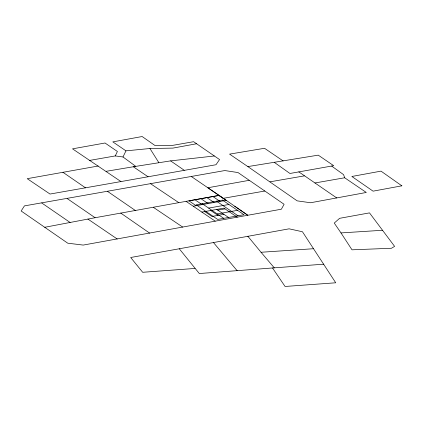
<?xml version="1.0" encoding="UTF-8"?>
<svg xmlns="http://www.w3.org/2000/svg" width="423" height="423" viewBox="0 0 423 423"><rect width="100%" height="100%" fill="white"/><g stroke="black" fill="none" stroke-linecap="round" stroke-linejoin="round"><path stroke-width="0.63" d="M89.655 160.407L115.283 155.928L117.398 151.476L105.026 143.006L72.518 148.843L120.957 181.567L215.984 164.737L219.553 159.55L193.602 141.7L171.696 145.538L154.966 145.507L142.149 136.529L112.825 141.874L125.964 150.852L149.938 148.51L172.901 148.108L196.563 143.757M115.283 155.928L122.987 156.97L125.964 150.852M44.743 227.288L95.096 217.718L219.098 195.41L247.783 215.259L281.369 209.211L284.108 204.293L238.022 172.558L224.819 170.554L24.434 205.89L21.15 210.998L67.759 243.199L83.215 245.076L247.783 215.259L234.691 206.202M274.427 162.453L289.951 173.478L333.694 165.684L318.249 155.151L247.857 166.593L229.562 154.12L264.534 148.288L283.14 160.936M247.857 166.593L297.163 200.856L310.572 202.749L366.292 192.465L344.666 177.771L343.576 174.646L331.669 166.075M179.273 248.766L289.11 228.822L302.45 231.756L335.735 282.786L285.065 286.471L272.512 267.971L199.312 273.533L179.273 248.766L130.686 257.496L142.678 272.29L195.035 268.446M98.184 166.012L27.231 178.68L50.03 194.046L120.957 181.567M249.136 180.335L207.836 187.764L223.296 198.324L264.809 191.022M193.248 206.228L226.189 200.317M208.666 208.1L228.896 204.473M201.871 212.087L223.91 208.137L237.208 217.168M217.787 210.152L224.978 208.862M217.295 213.959L237.52 210.331M223.91 214.308L211.934 216.454L204.743 211.574M298.839 171.897L314.966 182.969L344.666 177.771M269.99 181.821L304.364 175.878M106.136 171.32L135.788 166.35L122.987 156.97M214.324 155.987L170.622 160.877L133.303 166.762L148.087 176.782M272.512 267.971L323.775 264.185M247.809 236.208L261.044 252.267L313.369 248.729M341.001 232.92L352.005 249.819L391.476 248.259L394.596 246.371L369.496 212.88L339.6 218.321L334.255 223.074L341.001 232.92L382.535 230.276M150.588 183.73L178.881 202.696M153.295 207.291L182.662 227.066M226.062 200.343L218.876 195.458L188.928 200.835L196.119 205.715M212.885 196.531L220.076 201.417M216.491 201.158L238.017 215.778M206.895 197.61L214.086 202.49M200.909 198.683L208.095 203.563M216.724 209.427L228.573 217.475M202.22 203.722L223.741 218.342M194.918 199.756L202.104 204.642M210.733 210.501L217.919 215.381M186.057 201.348L215.196 221.139M87.884 219.056L117.219 239M191.376 176.55L219.098 195.41M107.516 191.36L135.312 210.464M67.13 198.524L95.096 217.718M41.729 202.966L70.144 222.498M314.966 182.969L336.787 197.975M170.622 160.877L184.248 170.268M62.89 172.256L85.52 187.844M120.74 213.07L149.657 233.126M261.044 252.267L274.31 267.859M213.419 242.506L237.176 270.736M149.938 148.51L158.789 162.559M401.85 185.824L373.075 191.159L351.851 176.476L381.012 171.135L401.85 185.824M222.445 200.09L196.161 204.806L217.681 219.426L243.971 214.71L222.445 200.09"/></g></svg>
